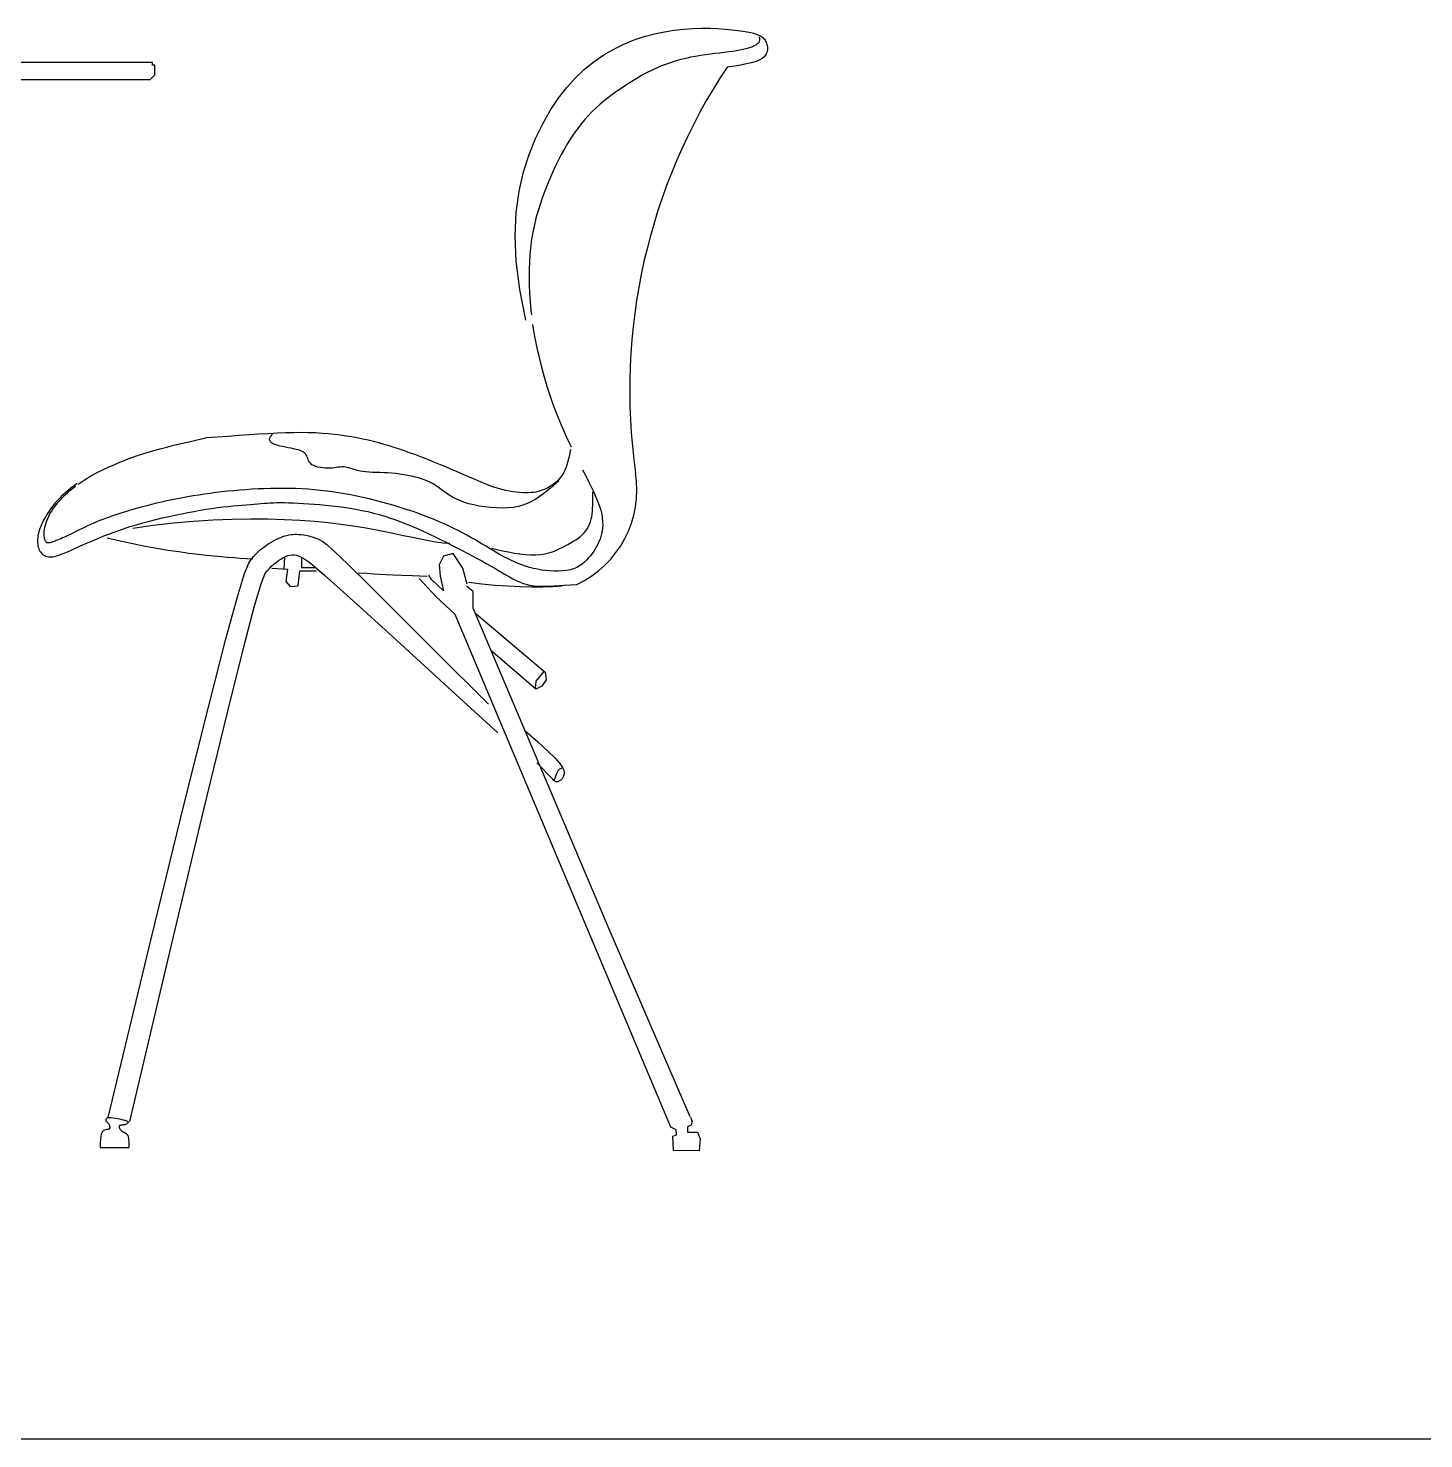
# Model space of a CAD drawing. Header units: millimetres. Extents: x 37301 to 64830, y 24173 to 38860.
# Drawn here: x 46293 to 47260, y 32431 to 33409 of the extents above; entities that cross this region are included whole.
import ezdxf

# ---------------------------------------------------------------- set-up
doc = ezdxf.new("R2010")
doc.units = ezdxf.units.MM
doc.layers.add('www.cad-blocks.net', color=7, linetype='Continuous')

# ---------------------------------------------------------------- blocks, each defined once
blk = doc.blocks.new('A$C24103333')
for p, q in [((1646.99, 772.63), (1654.01, 774.52)), ((1654.01, 774.52), (1660.95, 775.99)), ((1660.95, 775.99), (1667.75, 777.08)), ((1667.75, 777.08), (1674.37, 777.82)), ((1674.37, 777.82), (1680.76, 778.26)), ((1680.76, 778.26), (1686.87, 778.44)), ((1686.87, 778.44), (1692.67, 778.41)), ((1692.67, 778.41), (1698.1, 778.19)), ((1698.1, 778.19), (1703.13, 777.83)), ((1703.13, 777.83), (1707.71, 777.38)), ((1707.71, 777.38), (1711.79, 776.87)), ((1711.79, 776.87), (1715.35, 776.35)), ((1715.35, 776.35), (1718.34, 775.85)), ((1718.34, 775.85), (1720.82, 775.36)), ((1720.82, 775.36), (1722.85, 774.89)), ((1722.85, 774.89), (1724.5, 774.42)), ((1724.5, 774.42), (1725.82, 773.96)), ((1725.82, 773.96), (1726.88, 773.48)), ((1726.88, 773.48), (1727.75, 773)), ((1727.75, 773), (1728.48, 772.49)), ((1618.98, 760), (1625.87, 764)), ((1625.87, 764), (1632.87, 767.41)), ((1632.87, 767.41), (1639.92, 770.27)), ((1639.92, 770.27), (1646.99, 772.63)), ((1713.28, 763.18), (1710.93, 762.75)), ((1715.42, 763.64), (1713.28, 763.18)), ((1717.37, 764.11), (1715.42, 763.64)), ((1719.11, 764.6), (1717.37, 764.11)), ((1720.67, 765.11), (1719.11, 764.6)), ((1722.04, 765.64), (1720.67, 765.11)), ((1723.25, 766.18), (1722.04, 765.64)), ((1724.28, 766.73), (1723.25, 766.18)), ((1725.14, 767.32), (1724.28, 766.73)), ((1725.83, 767.95), (1725.14, 767.32)), ((1726.35, 768.64), (1725.83, 767.95)), ((1726.69, 769.42), (1726.35, 768.64)), ((1726.62, 772.4), (1726.83, 771.28)), ((1726.85, 770.29), (1726.69, 769.42)), ((1726.83, 771.28), (1726.85, 770.29)), ((1728.48, 772.49), (1729.14, 771.96)), ((1729.14, 771.96), (1729.73, 771.4)), ((1729.73, 771.4), (1730.26, 770.81)), ((1730.26, 770.81), (1730.72, 770.18)), ((1730.72, 770.18), (1731.14, 769.52)), ((1731.14, 769.52), (1731.49, 768.81)), ((1731.49, 768.81), (1731.8, 768.06)), ((1731.8, 768.06), (1732.07, 767.26)), ((1732.07, 767.26), (1732.28, 766.4)), ((1732.28, 766.4), (1732.44, 765.51)), ((1732.48, 763.6), (1732.32, 762.61)), ((1732.44, 765.51), (1732.51, 764.57)), ((1732.51, 764.57), (1732.48, 763.6)), ((1306.07, 754.59), (1049.5, 754.59)), ((1306.07, 754.59), (1304.4, 754.59)), ((1306.07, 752.91), (1306.07, 754.59)), ((1605.68, 750.08), (1612.24, 755.37)), ((1612.24, 755.37), (1618.98, 760)), ((1662.34, 753.59), (1658.96, 752.28)), ((1665.7, 754.76), (1662.34, 753.59)), ((1669.05, 755.8), (1665.7, 754.76)), ((1672.4, 756.73), (1669.05, 755.8)), ((1675.76, 757.54), (1672.4, 756.73)), ((1679.14, 758.26), (1675.76, 757.54)), ((1682.55, 758.9), (1679.14, 758.26)), ((1685.99, 759.46), (1682.55, 758.9)), ((1689.43, 759.96), (1685.99, 759.46)), ((1692.84, 760.41), (1689.43, 759.96)), ((1696.2, 760.82), (1692.84, 760.41)), ((1699.46, 761.2), (1696.2, 760.82)), ((1702.59, 761.58), (1699.46, 761.2)), ((1705.57, 761.95), (1702.59, 761.58)), ((1708.36, 762.34), (1705.57, 761.95)), ((1710.93, 762.75), (1708.36, 762.34)), ((1716.88, 753.44), (1711.32, 752.46)), ((1721.24, 754.43), (1716.88, 753.44)), ((1724.57, 755.43), (1721.24, 754.43)), ((1727.04, 756.45), (1724.57, 755.43)), ((1728.81, 757.48), (1727.04, 756.45)), ((1730.05, 758.51), (1728.81, 757.48)), ((1730.92, 759.54), (1730.05, 758.51)), ((1731.56, 760.57), (1730.92, 759.54)), ((1732.02, 761.6), (1731.56, 760.57)), ((1732.32, 762.61), (1732.02, 761.6)), ((1304.4, 742.84), (1306.07, 744.52)), ((1307.75, 752.91), (1306.07, 752.91)), ((1306.07, 744.52), (1307.75, 746.2)), ((1307.75, 751.23), (1307.75, 752.91)), ((1307.75, 749.55), (1307.75, 751.23)), ((1307.75, 747.87), (1307.75, 749.55)), ((1307.75, 746.2), (1307.75, 747.87)), ((1593.23, 737.32), (1599.34, 744.07)), ((1599.34, 744.07), (1605.68, 750.08)), ((1641.74, 743.58), (1638.32, 741.5)), ((1645.19, 745.57), (1641.74, 743.58)), ((1648.65, 747.45), (1645.19, 745.57)), ((1652.11, 749.21), (1648.65, 747.45)), ((1655.55, 750.83), (1652.11, 749.21)), ((1658.96, 752.28), (1655.55, 750.83)), ((1711.32, 752.46), (1704.4, 751.51)), ((1047.71, 742.84), (1304.4, 742.84)), ((1587.38, 729.79), (1593.23, 737.32)), ((1628.42, 734.94), (1625.29, 732.7)), ((1631.64, 737.17), (1628.42, 734.94)), ((1634.95, 739.36), (1631.64, 737.17)), ((1638.32, 741.5), (1634.95, 739.36)), ((1581.83, 721.43), (1587.38, 729.79)), ((1616.46, 725.71), (1613.68, 723.23)), ((1619.32, 728.1), (1616.46, 725.71)), ((1622.26, 730.43), (1619.32, 728.1)), ((1625.29, 732.7), (1622.26, 730.43)), ((1576.6, 712.2), (1581.83, 721.43)), ((1605.79, 715.09), (1603.29, 712.08)), ((1608.35, 717.94), (1605.79, 715.09)), ((1610.98, 720.65), (1608.35, 717.94)), ((1613.68, 723.23), (1610.98, 720.65)), ((1571.71, 702.08), (1576.6, 712.2)), ((1598.47, 705.6), (1596.14, 702.12)), ((1600.85, 708.92), (1598.47, 705.6)), ((1603.29, 712.08), (1600.85, 708.92)), ((1567.23, 690.99), (1571.71, 702.08)), ((1591.66, 694.73), (1589.5, 690.82)), ((1593.88, 698.5), (1591.66, 694.73)), ((1596.14, 702.12), (1593.88, 698.5)), ((1563.35, 678.83), (1567.23, 690.99)), ((1587.39, 686.77), (1585.34, 682.59)), ((1589.5, 690.82), (1587.39, 686.77)), ((1560.29, 665.46), (1563.35, 678.83)), ((1583.34, 678.3), (1581.42, 673.92)), ((1585.34, 682.59), (1583.34, 678.3)), ((1558.26, 650.76), (1560.29, 665.46)), ((1579.58, 669.5), (1577.85, 665.05)), ((1581.42, 673.92), (1579.58, 669.5)), ((1574.73, 656.19), (1573.36, 651.83)), ((1576.23, 660.6), (1574.73, 656.19)), ((1577.85, 665.05), (1576.23, 660.6)), ((1557.49, 634.59), (1558.26, 650.76)), ((1572.15, 647.55), (1571.08, 643.31)), ((1573.36, 651.83), (1572.15, 647.55)), ((1570.14, 639.08), (1569.34, 634.81)), ((1571.08, 643.31), (1570.14, 639.08)), ((1558.2, 616.83), (1557.49, 634.59)), ((1568.13, 625.98), (1567.71, 621.34)), ((1568.68, 630.45), (1568.13, 625.98)), ((1569.34, 634.81), (1568.68, 630.45)), ((1560.62, 597.34), (1558.2, 616.83)), ((1567.41, 616.49), (1567.22, 611.41)), ((1567.71, 621.34), (1567.41, 616.49)), ((1567.22, 611.41), (1567.15, 606.09)), ((1564.96, 575.99), (1560.62, 597.34)), ((1567.15, 606.09), (1567.22, 600.55)), ((1567.22, 600.55), (1567.44, 594.81)), ((1567.44, 594.81), (1567.82, 588.87)), ((1567.82, 588.87), (1568.38, 582.75)), ((1568.38, 582.75), (1568.74, 579.65)), ((1569.61, 573.09), (1570.06, 570.04)), ((1570.06, 570.04), (1571.2, 563.48)), ((1571.2, 563.48), (1572.54, 556.83)), ((1572.54, 556.83), (1574.05, 550.14)), ((1574.05, 550.14), (1575.73, 543.45)), ((1575.73, 543.45), (1577.55, 536.83)), ((1577.55, 536.83), (1579.49, 530.31)), ((1579.49, 530.31), (1581.54, 523.93)), ((1581.54, 523.93), (1583.69, 517.76)), ((1583.69, 517.76), (1585.91, 511.83)), ((1585.91, 511.83), (1588.18, 506.14)), ((1588.18, 506.14), (1590.5, 500.67)), ((1590.5, 500.67), (1592.84, 495.43)), ((1315.88, 488.05), (1320.72, 489.25)), ((1320.72, 489.25), (1325.84, 490.48)), ((1325.84, 490.48), (1331.24, 491.75)), ((1331.24, 491.75), (1336.94, 493.05)), ((1336.94, 493.05), (1342.94, 494.41)), ((1350.86, 494.91), (1342.94, 494.41)), ((1358.52, 495.43), (1350.86, 494.91)), ((1365.91, 495.94), (1358.52, 495.43)), ((1373.03, 496.44), (1365.91, 495.94)), ((1379.86, 496.9), (1373.03, 496.44)), ((1386.38, 497.3), (1379.86, 496.9)), ((1392.6, 497.62), (1386.38, 497.3)), ((1387.27, 493.31), (1387.4, 494.19)), ((1387.4, 492.48), (1387.27, 493.31)), ((1387.4, 494.19), (1387.8, 495.11)), ((1387.82, 491.7), (1387.4, 492.48)), ((1387.8, 495.11), (1388.45, 496.06)), ((1388.53, 490.99), (1387.82, 491.7)), ((1388.45, 496.06), (1389.34, 497.05)), ((1389.56, 490.34), (1388.53, 490.99)), ((1390.89, 489.75), (1389.56, 490.34)), ((1392.49, 489.23), (1390.89, 489.75)), ((1394.27, 488.76), (1392.49, 489.23)), ((1398.49, 497.86), (1392.6, 497.62)), ((1404.05, 497.99), (1398.49, 497.86)), ((1409.31, 498.02), (1404.05, 497.99)), ((1414.3, 497.95), (1409.31, 498.02)), ((1419.04, 497.79), (1414.3, 497.95)), ((1423.58, 497.53), (1419.04, 497.79)), ((1427.94, 497.19), (1423.58, 497.53)), ((1432.15, 496.76), (1427.94, 497.19)), ((1436.24, 496.26), (1432.15, 496.76)), ((1440.26, 495.69), (1436.24, 496.26)), ((1444.19, 495.05), (1440.26, 495.69)), ((1448.05, 494.34), (1444.19, 495.05)), ((1451.86, 493.56), (1448.05, 494.34)), ((1455.6, 492.73), (1451.86, 493.56)), ((1459.29, 491.83), (1455.6, 492.73)), ((1462.95, 490.88), (1459.29, 491.83)), ((1466.56, 489.87), (1462.95, 490.88)), ((1470.14, 488.81), (1466.56, 489.87)), ((1592.84, 495.43), (1595.18, 490.4)), ((1595.18, 490.4), (1596.25, 488.19)), ((1286.3, 478.71), (1289.25, 479.86)), ((1289.25, 479.86), (1292.38, 481.03)), ((1292.38, 481.03), (1295.7, 482.19)), ((1295.7, 482.19), (1299.23, 483.36)), ((1299.23, 483.36), (1303.01, 484.53)), ((1303.01, 484.53), (1307.03, 485.69)), ((1307.03, 485.69), (1311.32, 486.87)), ((1311.32, 486.87), (1315.88, 488.05)), ((1396.19, 488.33), (1394.27, 488.76)), ((1398.18, 487.93), (1396.19, 488.33)), ((1400.17, 487.55), (1398.18, 487.93)), ((1402.1, 487.19), (1400.17, 487.55)), ((1403.92, 486.82), (1402.1, 487.19)), ((1405.56, 486.45), (1403.92, 486.82)), ((1407.03, 486.06), (1405.56, 486.45)), ((1408.33, 485.64), (1407.03, 486.06)), ((1409.46, 485.18), (1408.33, 485.64)), ((1410.45, 484.67), (1409.46, 485.18)), ((1411.28, 484.1), (1410.45, 484.67)), ((1411.98, 483.46), (1411.28, 484.1)), ((1412.54, 482.73), (1411.98, 483.46)), ((1412.99, 481.93), (1412.54, 482.73)), ((1413.36, 481.05), (1412.99, 481.93)), ((1413.7, 480.13), (1413.36, 481.05)), ((1414.05, 479.2), (1413.7, 480.13)), ((1473.7, 487.7), (1470.14, 488.81)), ((1477.24, 486.54), (1473.7, 487.7)), ((1480.78, 485.34), (1477.24, 486.54)), ((1484.31, 484.08), (1480.78, 485.34)), ((1487.86, 482.79), (1484.31, 484.08)), ((1491.42, 481.44), (1487.86, 482.79)), ((1495, 480.06), (1491.42, 481.44)), ((1498.61, 478.64), (1495, 480.06)), ((1594.85, 481.47), (1593.82, 477.37)), ((1595.86, 486.45), (1594.85, 481.47)), ((1264.75, 468.71), (1266.86, 469.86)), ((1266.86, 469.86), (1269.03, 470.97)), ((1269.03, 470.97), (1271.24, 472.06)), ((1271.24, 472.06), (1273.52, 473.15)), ((1273.52, 473.15), (1275.88, 474.23)), ((1275.88, 474.23), (1278.32, 475.33)), ((1278.32, 475.33), (1280.86, 476.44)), ((1280.86, 476.44), (1283.51, 477.57)), ((1283.51, 477.57), (1286.3, 478.71)), ((1414.48, 478.28), (1414.05, 479.2)), ((1415.02, 477.38), (1414.48, 478.28)), ((1415.72, 476.55), (1415.02, 477.38)), ((1416.63, 475.8), (1415.72, 476.55)), ((1417.79, 475.15), (1416.63, 475.8)), ((1419.15, 474.61), (1417.79, 475.15)), ((1420.68, 474.17), (1419.15, 474.61)), ((1422.33, 473.83), (1420.68, 474.17)), ((1424.05, 473.59), (1422.33, 473.83)), ((1425.8, 473.44), (1424.05, 473.59)), ((1427.52, 473.37), (1425.8, 473.44)), ((1429.17, 473.4), (1427.52, 473.37)), ((1430.71, 473.5), (1429.17, 473.4)), ((1432.16, 473.66), (1430.71, 473.5)), ((1433.52, 473.85), (1432.16, 473.66)), ((1434.83, 474.03), (1433.52, 473.85)), ((1436.08, 474.19), (1434.83, 474.03)), ((1437.31, 474.29), (1436.08, 474.19)), ((1438.52, 474.3), (1437.31, 474.29)), ((1439.75, 474.2), (1438.52, 474.3)), ((1441, 473.97), (1439.75, 474.2)), ((1442.29, 473.62), (1441, 473.97)), ((1443.64, 473.2), (1442.29, 473.62)), ((1445.07, 472.73), (1443.64, 473.2)), ((1446.6, 472.25), (1445.07, 472.73)), ((1448.24, 471.77), (1446.6, 472.25)), ((1450.01, 471.35), (1448.24, 471.77)), ((1451.93, 471), (1450.01, 471.35)), ((1454.01, 470.75), (1451.93, 471)), ((1456.24, 470.58), (1454.01, 470.75)), ((1458.61, 470.47), (1456.24, 470.58)), ((1461.09, 470.4), (1458.61, 470.47)), ((1463.67, 470.33), (1461.09, 470.4)), ((1466.33, 470.25), (1463.67, 470.33)), ((1469.06, 470.12), (1466.33, 470.25)), ((1471.84, 469.93), (1469.06, 470.12)), ((1474.66, 469.65), (1471.84, 469.93)), ((1477.47, 469.3), (1474.66, 469.65)), ((1502.23, 477.18), (1498.61, 478.64)), ((1505.84, 475.7), (1502.23, 477.18)), ((1509.42, 474.22), (1505.84, 475.7)), ((1512.96, 472.73), (1509.42, 474.22)), ((1516.44, 471.26), (1512.96, 472.73)), ((1519.82, 469.8), (1516.44, 471.26)), ((1523.11, 468.38), (1519.82, 469.8)), ((1591.68, 471.37), (1590.58, 469.23)), ((1592.76, 474.04), (1591.68, 471.37)), ((1593.82, 477.37), (1592.76, 474.04)), ((1604.28, 472.19), (1606.4, 468.08)), ((1253.85, 462.85), (1249.53, 459.53)), ((1250.69, 459.38), (1252.6, 460.86)), ((1254.55, 462.29), (1256.54, 463.68)), ((1256.54, 463.68), (1258.56, 465.02)), ((1258.56, 465.02), (1260.61, 466.3)), ((1260.61, 466.3), (1262.67, 467.53)), ((1262.67, 467.53), (1264.75, 468.71)), ((1480.25, 468.87), (1477.47, 469.3)), ((1482.97, 468.38), (1480.25, 468.87)), ((1485.59, 467.84), (1482.97, 468.38)), ((1488.08, 467.26), (1485.59, 467.84)), ((1490.42, 466.65), (1488.08, 467.26)), ((1492.56, 466.02), (1490.42, 466.65)), ((1494.49, 465.38), (1492.56, 466.02)), ((1496.23, 464.72), (1494.49, 465.38)), ((1497.82, 464.03), (1496.23, 464.72)), ((1499.31, 463.29), (1497.82, 464.03)), ((1500.72, 462.49), (1499.31, 463.29)), ((1502.1, 461.62), (1500.72, 462.49)), ((1503.49, 460.67), (1502.1, 461.62)), ((1504.92, 459.62), (1503.49, 460.67)), ((1526.27, 466.99), (1523.11, 468.38)), ((1529.32, 465.66), (1526.27, 466.99)), ((1532.27, 464.39), (1529.32, 465.66)), ((1535.13, 463.18), (1532.27, 464.39)), ((1537.92, 462.05), (1535.13, 463.18)), ((1540.64, 461.01), (1537.92, 462.05)), ((1543.3, 460.07), (1540.64, 461.01)), ((1545.92, 459.23), (1543.3, 460.07)), ((1580.13, 459.75), (1578.86, 459.13)), ((1581.36, 460.43), (1580.13, 459.75)), ((1582.57, 461.18), (1581.36, 460.43)), ((1587.78, 464.51), (1581.77, 459.29)), ((1583.75, 462.01), (1582.57, 461.18)), ((1584.91, 462.91), (1583.75, 462.01)), ((1586.06, 463.89), (1584.91, 462.91)), ((1587.2, 464.96), (1586.06, 463.89)), ((1588.34, 466.14), (1587.2, 464.96)), ((1589.46, 467.53), (1588.34, 466.14)), ((1590.58, 469.23), (1589.46, 467.53)), ((1606.4, 468.08), (1608.4, 464.15)), ((1608.4, 464.15), (1610.27, 460.39)), ((1610.27, 460.39), (1611.99, 456.81)), ((1240.53, 451.48), (1238.54, 449.3)), ((1242.96, 453.89), (1240.53, 451.48)), ((1240.74, 449.88), (1242.19, 451.52)), ((1242.19, 451.52), (1243.73, 453.14)), ((1245.93, 456.56), (1242.96, 453.89)), ((1243.73, 453.14), (1245.36, 454.75)), ((1245.36, 454.75), (1247.06, 456.32)), ((1249.53, 459.53), (1245.93, 456.56)), ((1247.06, 456.32), (1248.84, 457.87)), ((1248.84, 457.87), (1250.69, 459.38)), ((1315.93, 450.64), (1312.39, 449.86)), ((1319.52, 451.4), (1315.93, 450.64)), ((1323.15, 452.13), (1319.52, 451.4)), ((1326.83, 452.83), (1323.15, 452.13)), ((1330.56, 453.51), (1326.83, 452.83)), ((1334.34, 454.15), (1330.56, 453.51)), ((1338.17, 454.77), (1334.34, 454.15)), ((1342.05, 455.35), (1338.17, 454.77)), ((1345.98, 455.91), (1342.05, 455.35)), ((1349.97, 456.43), (1345.98, 455.91)), ((1354.01, 456.92), (1349.97, 456.43)), ((1358.1, 457.37), (1354.01, 456.92)), ((1362.23, 457.78), (1358.1, 457.37)), ((1366.41, 458.15), (1362.23, 457.78)), ((1370.64, 458.47), (1366.41, 458.15)), ((1374.9, 458.75), (1370.64, 458.47)), ((1379.2, 458.98), (1374.9, 458.75)), ((1383.54, 459.16), (1379.2, 458.98)), ((1387.9, 459.29), (1383.54, 459.16)), ((1392.28, 459.36), (1387.9, 459.29)), ((1396.66, 459.36), (1392.28, 459.36)), ((1401.04, 459.31), (1396.66, 459.36)), ((1405.4, 459.19), (1401.04, 459.31)), ((1409.73, 459), (1405.4, 459.19)), ((1414.02, 458.74), (1409.73, 459)), ((1418.27, 458.4), (1414.02, 458.74)), ((1422.47, 457.99), (1418.27, 458.4)), ((1426.66, 457.51), (1422.47, 457.99)), ((1430.83, 456.95), (1426.66, 457.51)), ((1435, 456.32), (1430.83, 456.95)), ((1439.18, 455.61), (1435, 456.32)), ((1443.39, 454.83), (1439.18, 455.61)), ((1447.64, 453.97), (1443.39, 454.83)), ((1451.93, 453.04), (1447.64, 453.97)), ((1456.25, 452.04), (1451.93, 453.04)), ((1460.59, 450.98), (1456.25, 452.04)), ((1464.92, 449.85), (1460.59, 450.98)), ((1506.43, 458.47), (1504.92, 459.62)), ((1508.06, 457.24), (1506.43, 458.47)), ((1509.83, 455.96), (1508.06, 457.24)), ((1511.79, 454.65), (1509.83, 455.96)), ((1513.95, 453.35), (1511.79, 454.65)), ((1516.34, 452.08), (1513.95, 453.35)), ((1519.02, 450.87), (1516.34, 452.08)), ((1521.99, 449.75), (1519.02, 450.87)), ((1548.51, 458.5), (1545.92, 459.23)), ((1551.05, 457.88), (1548.51, 458.5)), ((1553.54, 457.36), (1551.05, 457.88)), ((1555.97, 456.95), (1553.54, 457.36)), ((1558.31, 456.64), (1555.97, 456.95)), ((1560.57, 456.42), (1558.31, 456.64)), ((1562.73, 456.29), (1560.57, 456.42)), ((1564.77, 456.25), (1562.73, 456.29)), ((1566.7, 456.29), (1564.77, 456.25)), ((1568.51, 456.41), (1566.7, 456.29)), ((1571.73, 451.94), (1567.45, 449.57)), ((1570.21, 456.6), (1568.51, 456.41)), ((1571.83, 456.87), (1570.21, 456.6)), ((1576.46, 455.14), (1571.73, 451.94)), ((1573.36, 457.2), (1571.83, 456.87)), ((1574.82, 457.6), (1573.36, 457.2)), ((1576.21, 458.05), (1574.82, 457.6)), ((1577.56, 458.56), (1576.21, 458.05)), ((1581.77, 459.29), (1576.46, 455.14)), ((1578.86, 459.13), (1577.56, 458.56)), ((1611.26, 455.21), (1611.25, 457.04)), ((1611.28, 453.31), (1611.26, 455.21)), ((1611.3, 451.37), (1611.28, 453.31)), ((1611.3, 449.41), (1611.3, 451.37)), ((1611.99, 456.81), (1613.53, 453.39)), ((1613.53, 453.39), (1614.87, 450.15)), ((1614.87, 450.15), (1615.98, 447.09)), ((1232.3, 440.38), (1231.39, 438.81)), ((1233.29, 442), (1232.3, 440.38)), ((1234.37, 443.69), (1233.29, 442)), ((1234.12, 440.08), (1234.96, 441.68)), ((1235.55, 445.44), (1234.37, 443.69)), ((1234.96, 441.68), (1235.91, 443.31)), ((1236.91, 447.3), (1235.55, 445.44)), ((1235.91, 443.31), (1236.97, 444.95)), ((1238.54, 449.3), (1236.91, 447.3)), ((1236.97, 444.95), (1238.13, 446.59)), ((1238.13, 446.59), (1239.39, 448.24)), ((1239.39, 448.24), (1240.74, 449.88)), ((1277.92, 440.21), (1275.27, 439.27)), ((1280.64, 441.14), (1277.92, 440.21)), ((1283.45, 442.06), (1280.64, 441.14)), ((1286.35, 442.97), (1283.45, 442.06)), ((1289.33, 443.87), (1286.35, 442.97)), ((1292.4, 444.77), (1289.33, 443.87)), ((1295.55, 445.65), (1292.4, 444.77)), ((1298.79, 446.52), (1295.55, 445.65)), ((1302.09, 447.38), (1298.79, 446.52)), ((1305.46, 448.23), (1302.09, 447.38)), ((1308.9, 449.06), (1305.46, 448.23)), ((1312.39, 449.86), (1308.9, 449.06)), ((1317.28, 439.89), (1321.72, 440.85)), ((1321.72, 440.85), (1326.13, 441.77)), ((1326.13, 441.77), (1330.49, 442.63)), ((1330.49, 442.63), (1334.78, 443.43)), ((1334.78, 443.43), (1339, 444.18)), ((1339, 444.18), (1343.13, 444.86)), ((1343.13, 444.86), (1347.15, 445.47)), ((1347.15, 445.47), (1351.04, 446.02)), ((1351.04, 446.02), (1354.8, 446.5)), ((1354.8, 446.5), (1358.42, 446.91)), ((1358.42, 446.91), (1361.88, 447.26)), ((1361.88, 447.26), (1365.19, 447.57)), ((1365.19, 447.57), (1368.32, 447.84)), ((1368.32, 447.84), (1371.28, 448.08)), ((1371.28, 448.08), (1374.05, 448.3)), ((1374.05, 448.3), (1376.63, 448.5)), ((1376.63, 448.5), (1379.01, 448.7)), ((1379.01, 448.7), (1381.26, 448.89)), ((1381.26, 448.89), (1383.41, 449.06)), ((1383.41, 449.06), (1385.53, 449.22)), ((1385.53, 449.22), (1387.66, 449.35)), ((1387.66, 449.35), (1389.88, 449.44)), ((1389.88, 449.44), (1392.22, 449.51)), ((1392.22, 449.51), (1394.76, 449.53)), ((1394.76, 449.53), (1397.52, 449.51)), ((1397.52, 449.51), (1400.51, 449.45)), ((1400.51, 449.45), (1403.71, 449.33)), ((1403.71, 449.33), (1407.09, 449.18)), ((1407.09, 449.18), (1410.64, 448.98)), ((1410.64, 448.98), (1414.35, 448.73)), ((1414.35, 448.73), (1418.18, 448.44)), ((1418.18, 448.44), (1422.13, 448.11)), ((1422.13, 448.11), (1426.18, 447.73)), ((1426.18, 447.73), (1430.3, 447.3)), ((1430.3, 447.3), (1434.47, 446.81)), ((1434.47, 446.81), (1438.67, 446.26)), ((1438.67, 446.26), (1442.87, 445.63)), ((1442.87, 445.63), (1447.06, 444.93)), ((1447.06, 444.93), (1451.21, 444.15)), ((1451.21, 444.15), (1455.3, 443.27)), ((1455.3, 443.27), (1459.32, 442.29)), ((1459.32, 442.29), (1463.26, 441.22)), ((1463.26, 441.22), (1467.15, 440.06)), ((1469.24, 448.67), (1464.92, 449.85)), ((1473.52, 447.44), (1469.24, 448.67)), ((1477.75, 446.16), (1473.52, 447.44)), ((1481.91, 444.84), (1477.75, 446.16)), ((1485.99, 443.48), (1481.91, 444.84)), ((1489.97, 442.09), (1485.99, 443.48)), ((1493.86, 440.67), (1489.97, 442.09)), ((1497.65, 439.22), (1493.86, 440.67)), ((1525.28, 448.74), (1521.99, 449.75)), ((1528.84, 447.86), (1525.28, 448.74)), ((1532.61, 447.12), (1528.84, 447.86)), ((1536.52, 446.53), (1532.61, 447.12)), ((1540.51, 446.09), (1536.52, 446.53)), ((1544.52, 445.82), (1540.51, 446.09)), ((1548.49, 445.74), (1544.52, 445.82)), ((1552.35, 445.84), (1548.49, 445.74)), ((1556.07, 446.16), (1552.35, 445.84)), ((1559.74, 446.8), (1556.07, 446.16)), ((1563.49, 447.9), (1559.74, 446.8)), ((1567.45, 449.57), (1563.49, 447.9)), ((1610.56, 439.76), (1610.85, 441.61)), ((1610.85, 441.61), (1611.06, 443.52)), ((1611.06, 443.52), (1611.19, 445.47)), ((1611.19, 445.47), (1611.27, 447.44)), ((1611.27, 447.44), (1611.3, 449.41)), ((1615.98, 447.09), (1616.85, 444.2)), ((1616.85, 444.2), (1617.49, 441.47)), ((1617.49, 441.47), (1617.92, 438.89)), ((1228.02, 431.62), (1227.56, 430.29)), ((1228.55, 432.99), (1228.02, 431.62)), ((1229.15, 434.38), (1228.55, 432.99)), ((1229.82, 435.82), (1229.15, 434.38)), ((1230.57, 437.29), (1229.82, 435.82)), ((1231.39, 438.81), (1230.57, 437.29)), ((1230.99, 429.92), (1231.16, 431.21)), ((1231.16, 431.21), (1231.42, 432.57)), ((1231.42, 432.57), (1231.77, 433.98)), ((1231.77, 433.98), (1232.21, 435.44)), ((1232.21, 435.44), (1232.74, 436.95)), ((1232.74, 436.95), (1233.38, 438.5)), ((1233.38, 438.5), (1234.12, 440.08)), ((1254.83, 430.35), (1252.96, 429.43)), ((1256.79, 431.31), (1254.83, 430.35)), ((1258.84, 432.3), (1256.79, 431.31)), ((1260.96, 433.31), (1258.84, 432.3)), ((1263.16, 434.32), (1260.96, 433.31)), ((1265.44, 435.34), (1263.16, 434.32)), ((1267.79, 436.35), (1265.44, 435.34)), ((1270.21, 437.34), (1267.79, 436.35)), ((1272.7, 438.31), (1270.21, 437.34)), ((1275.27, 439.27), (1272.7, 438.31)), ((1281.34, 429.82), (1285.84, 431.39)), ((1285.84, 431.39), (1290.35, 432.85)), ((1290.35, 432.85), (1294.86, 434.22)), ((1292.42, 431.86), (1306.56, 433.9)), ((1294.86, 434.22), (1299.36, 435.5)), ((1299.36, 435.5), (1303.86, 436.69)), ((1303.86, 436.69), (1308.35, 437.82)), ((1306.56, 433.9), (1320.61, 435.51)), ((1308.35, 437.82), (1312.82, 438.88)), ((1312.82, 438.88), (1317.28, 439.89)), ((1320.61, 435.51), (1334.47, 436.72)), ((1334.47, 436.72), (1348.04, 437.56)), ((1348.04, 437.56), (1361.24, 438.07)), ((1361.24, 438.07), (1373.97, 438.26)), ((1373.97, 438.26), (1386.13, 438.17)), ((1386.13, 438.17), (1397.63, 437.84)), ((1397.63, 437.84), (1408.4, 437.29)), ((1408.4, 437.29), (1418.47, 436.54)), ((1418.47, 436.54), (1427.89, 435.63)), ((1427.89, 435.63), (1436.72, 434.57)), ((1436.72, 434.57), (1445, 433.41)), ((1445, 433.41), (1452.8, 432.15)), ((1452.8, 432.15), (1460.17, 430.83)), ((1460.17, 430.83), (1467.16, 429.47)), ((1467.15, 440.06), (1471, 438.8)), ((1471, 438.8), (1474.83, 437.46)), ((1474.83, 437.46), (1478.65, 436.02)), ((1478.65, 436.02), (1482.48, 434.5)), ((1482.48, 434.5), (1486.33, 432.9)), ((1486.33, 432.9), (1490.21, 431.22)), ((1490.21, 431.22), (1494.11, 429.47)), ((1501.33, 437.74), (1497.65, 439.22)), ((1504.9, 436.24), (1501.33, 437.74)), ((1508.35, 434.73), (1504.9, 436.24)), ((1511.69, 433.19), (1508.35, 434.73)), ((1514.91, 431.65), (1511.69, 433.19)), ((1518.01, 430.1), (1514.91, 431.65)), ((1606.51, 429.96), (1607.49, 431.42)), ((1607.49, 431.42), (1608.34, 432.95)), ((1608.34, 432.95), (1609.07, 434.55)), ((1609.07, 434.55), (1609.67, 436.22)), ((1609.67, 436.22), (1610.17, 437.96)), ((1610.17, 437.96), (1610.56, 439.76)), ((1618.08, 431.96), (1617.82, 429.88)), ((1617.92, 438.89), (1618.15, 436.45)), ((1618.2, 434.15), (1618.08, 431.96)), ((1618.15, 436.45), (1618.2, 434.15)), ((1226.32, 424.04), (1226.28, 422.88)), ((1226.28, 422.88), (1226.32, 421.75)), ((1226.43, 425.23), (1226.32, 424.04)), ((1226.32, 421.75), (1226.43, 420.65)), ((1226.6, 426.45), (1226.43, 425.23)), ((1226.43, 420.65), (1226.61, 419.59)), ((1226.85, 427.7), (1226.6, 426.45)), ((1227.17, 428.98), (1226.85, 427.7)), ((1227.56, 430.29), (1227.17, 428.98)), ((1230.89, 427.56), (1230.91, 428.7)), ((1230.95, 426.5), (1230.89, 427.56)), ((1230.91, 428.7), (1230.99, 429.92)), ((1231.06, 425.53), (1230.95, 426.5)), ((1231.23, 424.65), (1231.06, 425.53)), ((1231.44, 423.88), (1231.23, 424.65)), ((1231.68, 423.22), (1231.44, 423.88)), ((1231.95, 422.67), (1231.68, 423.22)), ((1232.24, 422.24), (1231.95, 422.67)), ((1232.56, 421.92), (1232.24, 422.24)), ((1232.89, 421.7), (1232.56, 421.92)), ((1233.24, 421.57), (1232.89, 421.7)), ((1233.62, 421.51), (1233.24, 421.57)), ((1234.02, 421.51), (1233.62, 421.51)), ((1234.44, 421.56), (1234.02, 421.51)), ((1234.89, 421.65), (1234.44, 421.56)), ((1235.37, 421.76), (1234.89, 421.65)), ((1235.88, 421.91), (1235.37, 421.76)), ((1236.44, 422.08), (1235.88, 421.91)), ((1237.05, 422.3), (1236.44, 422.08)), ((1237.72, 422.55), (1237.05, 422.3)), ((1238.47, 422.84), (1237.72, 422.55)), ((1239.3, 423.18), (1238.47, 422.84)), ((1240.23, 423.56), (1239.3, 423.18)), ((1241.25, 424), (1240.23, 423.56)), ((1242.38, 424.48), (1241.25, 424)), ((1243.6, 425.03), (1242.38, 424.48)), ((1244.93, 425.62), (1243.6, 425.03)), ((1246.35, 426.27), (1244.93, 425.62)), ((1247.86, 426.97), (1246.35, 426.27)), ((1249.47, 427.74), (1247.86, 426.97)), ((1251.17, 428.55), (1249.47, 427.74)), ((1252.96, 429.43), (1251.17, 428.55)), ((1256.19, 419.47), (1259.91, 421.11)), ((1259.91, 421.11), (1263.88, 422.84)), ((1263.88, 422.84), (1268.06, 424.62)), ((1268.06, 424.62), (1272.4, 426.4)), ((1272.4, 426.4), (1276.84, 428.15)), ((1274.65, 425.1), (1283.63, 422.96)), ((1276.84, 428.15), (1281.34, 429.82)), ((1283.63, 422.96), (1292.41, 421.06)), ((1292.41, 421.06), (1300.94, 419.38)), ((1385.29, 420.16), (1386.7, 421.07)), ((1386.7, 421.07), (1388.11, 421.93)), ((1388.11, 421.93), (1389.52, 422.74)), ((1389.52, 422.74), (1390.92, 423.5)), ((1390.92, 423.5), (1392.32, 424.2)), ((1392.32, 424.2), (1393.71, 424.85)), ((1393.71, 424.85), (1395.1, 425.43)), ((1395.1, 425.43), (1396.47, 425.95)), ((1396.47, 425.95), (1397.82, 426.4)), ((1397.82, 426.4), (1399.17, 426.77)), ((1399.17, 426.77), (1400.51, 427.07)), ((1400.51, 427.07), (1401.86, 427.3)), ((1401.86, 427.3), (1403.23, 427.45)), ((1403.23, 427.45), (1404.63, 427.53)), ((1404.63, 427.53), (1406.06, 427.54)), ((1406.06, 427.54), (1407.55, 427.48)), ((1407.55, 427.48), (1409.1, 427.34)), ((1409.1, 427.34), (1410.72, 427.12)), ((1410.72, 427.12), (1412.4, 426.84)), ((1412.4, 426.84), (1414.1, 426.48)), ((1414.1, 426.48), (1415.83, 426.04)), ((1415.83, 426.04), (1417.55, 425.54)), ((1417.55, 425.54), (1419.25, 424.96)), ((1419.25, 424.96), (1420.9, 424.3)), ((1420.9, 424.3), (1422.49, 423.58)), ((1422.49, 423.58), (1424.22, 422.57)), ((1424.22, 422.57), (1427.11, 420.26)), ((1467.16, 429.47), (1473.82, 428.1)), ((1473.82, 428.1), (1480.17, 426.76)), ((1480.17, 426.76), (1486.21, 425.48)), ((1486.21, 425.48), (1491.95, 424.29)), ((1491.95, 424.29), (1497.41, 423.25)), ((1494.11, 429.47), (1498.02, 427.66)), ((1497.41, 423.25), (1502.59, 422.37)), ((1498.02, 427.66), (1501.92, 425.81)), ((1501.92, 425.81), (1505.8, 423.92)), ((1502.59, 422.37), (1507.5, 421.71)), ((1505.8, 423.92), (1509.63, 422.02)), ((1507.5, 421.71), (1512.16, 421.29)), ((1509.63, 422.02), (1513.42, 420.12)), ((1521, 428.54), (1518.01, 430.1)), ((1523.9, 426.97), (1521, 428.54)), ((1526.71, 425.41), (1523.9, 426.97)), ((1529.45, 423.85), (1526.71, 425.41)), ((1532.11, 422.3), (1529.45, 423.85)), ((1534.72, 420.75), (1532.11, 422.3)), ((1537.28, 419.22), (1534.72, 420.75)), ((1592.05, 419.52), (1594.02, 420.58)), ((1594.02, 420.58), (1595.93, 421.64)), ((1595.93, 421.64), (1597.77, 422.7)), ((1597.77, 422.7), (1599.52, 423.79)), ((1599.52, 423.79), (1601.16, 424.91)), ((1601.16, 424.91), (1602.7, 426.07)), ((1602.7, 426.07), (1604.11, 427.3)), ((1604.11, 427.3), (1605.38, 428.59)), ((1605.38, 428.59), (1606.51, 429.96)), ((1614.82, 420.74), (1613.94, 419.08)), ((1615.62, 422.44), (1614.82, 420.74)), ((1616.33, 424.19), (1615.62, 422.44)), ((1616.93, 426.01), (1616.33, 424.19)), ((1617.44, 427.9), (1616.93, 426.01)), ((1617.82, 429.88), (1617.44, 427.9)), ((1226.61, 419.59), (1226.86, 418.58)), ((1226.86, 418.58), (1227.18, 417.62)), ((1227.18, 417.62), (1227.57, 416.71)), ((1227.57, 416.71), (1228.03, 415.87)), ((1228.03, 415.87), (1228.55, 415.1)), ((1228.55, 415.1), (1229.14, 414.4)), ((1229.14, 414.4), (1229.79, 413.79)), ((1229.79, 413.79), (1230.5, 413.25)), ((1230.5, 413.25), (1231.28, 412.81)), ((1231.28, 412.81), (1232.11, 412.45)), ((1232.11, 412.45), (1232.99, 412.18)), ((1232.99, 412.18), (1233.93, 412)), ((1233.93, 412), (1234.92, 411.91)), ((1234.92, 411.91), (1235.95, 411.92)), ((1235.95, 411.92), (1237.04, 412.03)), ((1237.04, 412.03), (1238.22, 412.24)), ((1238.22, 412.24), (1239.53, 412.58)), ((1239.53, 412.58), (1241.03, 413.05)), ((1241.03, 413.05), (1242.75, 413.68)), ((1242.75, 413.68), (1244.74, 414.47)), ((1244.74, 414.47), (1247.05, 415.43)), ((1247.05, 415.43), (1249.72, 416.59)), ((1249.72, 416.59), (1252.77, 417.95)), ((1252.77, 417.95), (1256.19, 419.47)), ((1300.94, 419.38), (1309.14, 417.9)), ((1309.14, 417.9), (1316.98, 416.62)), ((1316.98, 416.62), (1324.38, 415.52)), ((1324.38, 415.52), (1331.28, 414.57)), ((1331.28, 414.57), (1337.64, 413.77)), ((1337.64, 413.77), (1343.41, 413.09)), ((1343.41, 413.09), (1348.68, 412.53)), ((1348.68, 412.53), (1353.55, 412.06)), ((1353.55, 412.06), (1358.13, 411.67)), ((1358.13, 411.67), (1362.51, 411.35)), ((1362.51, 411.35), (1366.81, 411.07)), ((1366.81, 411.07), (1371.12, 410.83)), ((1371.12, 410.83), (1375.56, 410.6)), ((1374.72, 410.5), (1376.36, 412.41)), ((1376.36, 412.41), (1377.95, 414.1)), ((1377.95, 414.1), (1379.48, 415.6)), ((1379.48, 415.6), (1380.98, 416.93)), ((1380.98, 416.93), (1382.44, 418.12)), ((1382.44, 418.12), (1383.87, 419.19)), ((1383.87, 419.19), (1385.29, 420.16)), ((1395.14, 410.4), (1396.74, 411.35)), ((1396.74, 411.35), (1398.29, 412.14)), ((1397.4, 403.63), (1397.91, 411.8)), ((1398.29, 412.14), (1399.8, 412.76)), ((1399.8, 412.76), (1401.28, 413.17)), ((1401.28, 413.17), (1402.78, 413.37)), ((1402.78, 413.37), (1404.33, 413.32)), ((1404.33, 413.32), (1405.96, 413.01)), ((1405.96, 413.01), (1407.72, 412.41)), ((1407.72, 412.41), (1409.64, 411.5)), ((1409.64, 411.5), (1411.77, 410.26)), ((1427.11, 420.26), (1432.42, 415.4)), ((1432.42, 415.4), (1441.4, 406.76)), ((1507.89, 412.41), (1504.87, 406.37)), ((1514.53, 414.22), (1507.89, 412.41)), ((1513.42, 420.12), (1517.14, 418.22)), ((1521.18, 403.95), (1514.53, 414.22)), ((1517.14, 418.22), (1520.77, 416.34)), ((1520.77, 416.34), (1524.31, 414.48)), ((1524.31, 414.48), (1527.76, 412.65)), ((1527.76, 412.65), (1531.1, 410.86)), ((1531.1, 410.86), (1534.34, 409.09)), ((1539.79, 417.71), (1537.28, 419.22)), ((1542.28, 416.23), (1539.79, 417.71)), ((1541.04, 417.83), (1544.85, 416.94)), ((1544.74, 414.78), (1542.28, 416.23)), ((1547.2, 413.38), (1544.74, 414.78)), ((1544.85, 416.94), (1548.8, 416.07)), ((1549.65, 412.02), (1547.2, 413.38)), ((1548.8, 416.07), (1552.82, 415.27)), ((1552.1, 410.73), (1549.65, 412.02)), ((1552.82, 415.27), (1556.85, 414.57)), ((1556.85, 414.57), (1560.83, 413.99)), ((1560.83, 413.99), (1564.71, 413.58)), ((1564.71, 413.58), (1568.42, 413.35)), ((1568.42, 413.35), (1571.91, 413.34)), ((1571.91, 413.34), (1575.12, 413.58)), ((1575.12, 413.58), (1578.08, 414.04)), ((1578.08, 414.04), (1580.8, 414.68)), ((1580.8, 414.68), (1583.33, 415.48)), ((1583.33, 415.48), (1585.69, 416.4)), ((1585.69, 416.4), (1587.91, 417.4)), ((1587.91, 417.4), (1590.02, 418.45)), ((1590.02, 418.45), (1592.05, 419.52)), ((1608.38, 411.13), (1607.02, 409.62)), ((1609.64, 412.68), (1608.38, 411.13)), ((1610.82, 414.27), (1609.64, 412.68)), ((1611.93, 415.86), (1610.82, 414.27)), ((1612.97, 417.46), (1611.93, 415.86)), ((1613.94, 419.08), (1612.97, 417.46)), ((1369.93, 400.28), (1372.85, 407.64)), ((1372.85, 407.64), (1374.72, 410.5)), ((1383.9, 399.95), (1385.53, 402.28)), ((1385.53, 402.28), (1387.06, 403.84)), ((1387.06, 403.84), (1388.64, 405.34)), ((1388.64, 405.34), (1390.25, 406.76)), ((1388.85, 403.95), (1399.73, 403.35)), ((1390.25, 406.76), (1391.88, 408.09)), ((1391.88, 408.09), (1393.52, 409.31)), ((1393.52, 409.31), (1395.14, 410.4)), ((1399.73, 403.35), (1398.52, 394.89)), ((1406.98, 391.86), (1408.19, 402.14)), ((1408.19, 402.14), (1419.67, 402.14)), ((1409.32, 410.65), (1409.32, 404.43)), ((1409.32, 404.43), (1419.39, 404.56)), ((1411.77, 410.26), (1414.33, 408.49)), ((1414.33, 408.49), (1418.39, 405.21)), ((1418.39, 405.21), (1425.23, 399.29)), ((1441.4, 406.76), (1455.29, 393.11)), ((1504.87, 406.37), (1505.47, 398.51)), ((1524.2, 393.07), (1521.18, 403.95)), ((1534.34, 409.09), (1537.45, 407.36)), ((1537.45, 407.36), (1540.44, 405.67)), ((1540.44, 405.67), (1543.3, 404.02)), ((1543.3, 404.02), (1546.02, 402.42)), ((1546.02, 402.42), (1548.62, 400.88)), ((1554.57, 409.5), (1552.1, 410.73)), ((1557.07, 408.35), (1554.57, 409.5)), ((1559.59, 407.28), (1557.07, 408.35)), ((1562.16, 406.29), (1559.59, 407.28)), ((1564.76, 405.38), (1562.16, 406.29)), ((1567.42, 404.58), (1564.76, 405.38)), ((1570.13, 403.86), (1567.42, 404.58)), ((1572.9, 403.26), (1570.13, 403.86)), ((1575.75, 402.75), (1572.9, 403.26)), ((1578.66, 402.37), (1575.75, 402.75)), ((1581.6, 402.1), (1578.66, 402.37)), ((1584.55, 401.97), (1581.6, 402.1)), ((1587.46, 401.98), (1584.55, 401.97)), ((1590.29, 402.14), (1587.46, 401.98)), ((1593.02, 402.48), (1590.29, 402.14)), ((1595.59, 402.98), (1593.02, 402.48)), ((1597.98, 403.68), (1595.59, 402.98)), ((1600.16, 404.57), (1597.98, 403.68)), ((1602.13, 405.63), (1600.16, 404.57)), ((1603.92, 406.84), (1602.13, 405.63)), ((1605.54, 408.18), (1603.92, 406.84)), ((1607.02, 409.62), (1605.54, 408.18)), ((1364.97, 384.17), (1369.93, 400.28)), ((1376.83, 377.93), (1381.33, 393.27)), ((1381.33, 393.27), (1383.9, 399.95)), ((1398.52, 394.89), (1401.54, 391.26)), ((1401.54, 391.26), (1406.98, 391.86)), ((1425.23, 399.29), (1436.12, 389.59)), ((1448.67, 400.93), (1454.51, 400.53)), ((1454.51, 400.53), (1459.27, 400.21)), ((1455.29, 393.11), (1475.35, 373.2)), ((1459.27, 400.21), (1463.51, 399.95)), ((1463.51, 399.95), (1467.78, 399.72)), ((1467.78, 399.72), (1472.65, 399.49)), ((1472.65, 399.49), (1478.67, 399.23)), ((1478.67, 399.23), (1486.4, 398.91)), ((1486.4, 398.91), (1496.41, 398.51)), ((1502.46, 384.37), (1490.88, 396.84)), ((1499.43, 396.09), (1497.62, 399.12)), ((1507.89, 388.24), (1499.43, 396.09)), ((1505.47, 398.51), (1507.89, 388.24)), ((1528.29, 387.93), (1523.83, 391.49)), ((1525.41, 394.28), (1534.48, 393.24)), ((1534.48, 393.24), (1543.5, 392.37)), ((1543.5, 392.37), (1552.35, 391.71)), ((1548.62, 400.88), (1551.12, 399.42)), ((1551.12, 399.42), (1553.53, 398.03)), ((1552.35, 391.71), (1560.91, 391.26)), ((1553.53, 398.03), (1555.88, 396.75)), ((1555.88, 396.75), (1558.17, 395.58)), ((1558.17, 395.58), (1560.42, 394.54)), ((1560.42, 394.54), (1562.66, 393.63)), ((1560.91, 391.26), (1569.08, 391.04)), ((1562.66, 393.63), (1564.94, 392.88)), ((1564.94, 392.88), (1567.44, 392.29)), ((1567.44, 392.29), (1570.41, 391.87)), ((1570.41, 391.87), (1574.06, 391.64)), ((1574.06, 391.64), (1578.64, 391.61)), ((1576.74, 391.05), (1583.77, 391.32)), ((1578.64, 391.61), (1584.36, 391.79)), ((1583.77, 391.32), (1590.07, 391.86)), ((1584.36, 391.79), (1591.47, 392.19)), ((1591.47, 392.19), (1600.18, 392.82)), ((1357, 355.04), (1364.97, 384.17)), ((1436.12, 389.59), (1452.32, 374.95)), ((1515.82, 371.9), (1502.46, 384.37)), ((1528.29, 376.35), (1528.29, 387.93)), ((1569.08, 391.04), (1576.74, 391.05)), ((1369.39, 349.61), (1376.83, 377.93)), ((1452.32, 374.95), (1475.11, 354.23)), ((1475.35, 373.2), (1502.82, 345.81)), ((1665.44, 16.55), (1515.82, 371.9)), ((1622.69, 153.7), (1528.29, 376.35)), ((1530.4, 372.37), (1578.32, 331.89)), ((1345.03, 308.64), (1357, 355.04)), ((1475.11, 354.23), (1505.76, 326.28)), ((1358.02, 304.01), (1369.39, 349.61)), ((1502.82, 345.81), (1538.95, 309.71)), ((1571.85, 320.24), (1540.44, 347.11)), ((1505.76, 326.28), (1545.53, 289.97)), ((1571.52, 320.89), (1572.17, 325.74)), ((1572.17, 325.74), (1577.35, 332.22)), ((1578.97, 326.71), (1576.06, 322.18)), ((1578.32, 331.89), (1578.97, 326.71)), ((1576.06, 322.18), (1571.85, 320.24)), ((1328.06, 240.72), (1345.03, 308.64)), ((1341.71, 236.82), (1358.02, 304.01)), ((1564.05, 291.78), (1573.28, 283.7)), ((1573.28, 283.7), (1580.19, 277.29)), ((1580.19, 277.29), (1585.12, 272.32)), ((1576.58, 264.86), (1572.61, 269.07)), ((1579.63, 261.66), (1576.58, 264.86)), ((1585.12, 272.32), (1588.38, 268.59)), ((1587.49, 263.89), (1588.39, 264.83)), ((1588.38, 268.59), (1590.31, 265.86)), ((1588.39, 264.83), (1589.5, 265.46)), ((1589.5, 265.46), (1590.42, 265.63)), ((1590.31, 265.86), (1591.24, 263.93)), ((1581.9, 259.32), (1579.63, 261.66)), ((1583.53, 257.71), (1581.9, 259.32)), ((1584.65, 256.7), (1583.53, 257.71)), ((1584.63, 256.72), (1585.06, 258.08)), ((1585.39, 256.15), (1584.65, 256.7)), ((1585.06, 258.08), (1585.58, 259.73)), ((1585.88, 255.92), (1585.39, 256.15)), ((1585.58, 259.73), (1586.13, 261.28)), ((1586.26, 255.88), (1585.88, 255.92)), ((1586.13, 261.28), (1586.75, 262.69)), ((1586.65, 255.92), (1586.26, 255.88)), ((1587.05, 256.01), (1586.65, 255.92)), ((1586.75, 262.69), (1587.49, 263.89)), ((1587.46, 256.14), (1587.05, 256.01)), ((1587.87, 256.32), (1587.46, 256.14)), ((1588.28, 256.53), (1587.87, 256.32)), ((1588.68, 256.77), (1588.28, 256.53)), ((1589.07, 257.04), (1588.68, 256.77)), ((1589.43, 257.34), (1589.07, 257.04)), ((1589.76, 257.65), (1589.43, 257.34)), ((1590.07, 258), (1589.76, 257.65)), ((1590.35, 258.39), (1590.07, 258)), ((1590.61, 258.84), (1590.35, 258.39)), ((1590.84, 259.37), (1590.61, 258.84)), ((1591.05, 259.99), (1590.84, 259.37)), ((1591.23, 260.71), (1591.05, 259.99)), ((1591.4, 261.56), (1591.23, 260.71)), ((1591.24, 263.93), (1591.49, 262.57)), ((1591.49, 262.57), (1591.4, 261.56)), ((1305.13, 147), (1328.06, 240.72)), ((1319.47, 143.73), (1341.71, 236.82)), ((1275.25, 23.25), (1305.13, 147)), ((1678.8, 23.67), (1622.69, 153.7)), ((1290.28, 20.43), (1319.47, 143.73)), ((1273.8, 21.77), (1273.6, 21.23)), ((1273.6, 21.23), (1273.67, 20.78)), ((1273.67, 20.78), (1273.93, 20.41)), ((1274.32, 22.43), (1273.8, 21.77)), ((1273.93, 20.41), (1274.31, 20.07)), ((1274.31, 20.07), (1274.74, 19.75)), ((1275.25, 23.25), (1274.32, 22.43)), ((1274.74, 19.75), (1275.16, 19.42)), ((1275.25, 23.25), (1277.33, 23.15)), ((1277.33, 23.15), (1279.11, 23)), ((1279.11, 23), (1280.64, 22.81)), ((1280.64, 22.81), (1281.95, 22.58)), ((1281.95, 22.58), (1283.06, 22.34)), ((1283.06, 22.34), (1284.02, 22.1)), ((1284.02, 22.1), (1284.86, 21.85)), ((1284.86, 21.85), (1285.62, 21.62)), ((1285.62, 21.62), (1286.31, 21.42)), ((1286.31, 21.42), (1286.95, 21.23)), ((1286.95, 21.23), (1287.52, 21.06)), ((1287.52, 21.06), (1288.02, 20.89)), ((1288.02, 20.89), (1288.44, 20.72)), ((1288.44, 20.72), (1288.78, 20.55)), ((1288.78, 20.55), (1289.02, 20.36)), ((1289.02, 20.36), (1289.17, 20.16)), ((1289.16, 19.69), (1289.02, 19.44)), ((1289.21, 19.94), (1289.16, 19.69)), ((1289.17, 20.16), (1289.21, 19.94)), ((1679.14, 23.5), (1680.17, 20.42)), ((1680.17, 20.42), (1679.55, 17.86)), ((1270.15, 10.17), (1269.91, 8.22)), ((1270.49, 11.62), (1270.15, 10.17)), ((1270.9, 12.66), (1270.49, 11.62)), ((1271.36, 13.37), (1270.9, 12.66)), ((1271.86, 13.83), (1271.36, 13.37)), ((1272.36, 14.15), (1271.86, 13.83)), ((1272.86, 14.39), (1272.36, 14.15)), ((1273.35, 14.57), (1272.86, 14.39)), ((1273.82, 14.7), (1273.35, 14.57)), ((1274.26, 14.8), (1273.82, 14.7)), ((1274.67, 14.87), (1274.26, 14.8)), ((1275.05, 14.92), (1274.67, 14.87)), ((1275.37, 14.97), (1275.05, 14.92)), ((1275.16, 19.42), (1275.5, 19.05)), ((1275.65, 15.02), (1275.37, 14.97)), ((1275.5, 19.05), (1275.78, 18.66)), ((1275.87, 15.09), (1275.65, 15.02)), ((1275.78, 18.66), (1275.98, 18.25)), ((1276.05, 15.18), (1275.87, 15.09)), ((1275.98, 18.25), (1276.13, 17.83)), ((1276.17, 15.29), (1276.05, 15.18)), ((1276.13, 17.83), (1276.23, 17.42)), ((1276.26, 15.43), (1276.17, 15.29)), ((1276.23, 17.42), (1276.3, 17.03)), ((1276.32, 15.59), (1276.26, 15.43)), ((1276.3, 17.03), (1276.33, 16.66)), ((1276.35, 15.8), (1276.32, 15.59)), ((1276.33, 16.66), (1276.35, 16.33)), ((1276.35, 16.33), (1276.36, 16.04)), ((1276.36, 16.04), (1276.35, 15.8)), ((1282.92, 17.12), (1282.87, 16.92)), ((1282.87, 16.92), (1282.87, 16.69)), ((1282.87, 16.69), (1282.91, 16.45)), ((1282.91, 16.45), (1282.99, 16.2)), ((1283.03, 17.3), (1282.92, 17.12)), ((1282.99, 16.2), (1283.09, 15.95)), ((1283.21, 17.47), (1283.03, 17.3)), ((1283.09, 15.95), (1283.2, 15.68)), ((1283.2, 15.68), (1283.33, 15.41)), ((1283.47, 17.6), (1283.21, 17.47)), ((1283.33, 15.41), (1283.48, 15.15)), ((1283.81, 17.7), (1283.47, 17.6)), ((1283.48, 15.15), (1283.65, 14.88)), ((1283.65, 14.88), (1283.84, 14.62)), ((1284.21, 17.79), (1283.81, 17.7)), ((1283.84, 14.62), (1284.05, 14.37)), ((1284.05, 14.37), (1284.29, 14.14)), ((1284.68, 17.86), (1284.21, 17.79)), ((1284.29, 14.14), (1284.55, 13.91)), ((1284.55, 13.91), (1284.83, 13.71)), ((1285.18, 17.93), (1284.68, 17.86)), ((1284.83, 13.71), (1285.14, 13.52)), ((1285.14, 13.52), (1285.46, 13.34)), ((1285.71, 18), (1285.18, 17.93)), ((1285.46, 13.34), (1285.79, 13.17)), ((1286.24, 18.09), (1285.71, 18)), ((1285.79, 13.17), (1286.11, 13.01)), ((1286.11, 13.01), (1286.43, 12.85)), ((1286.77, 18.2), (1286.24, 18.09)), ((1286.43, 12.85), (1286.74, 12.7)), ((1286.74, 12.7), (1287.03, 12.55)), ((1287.27, 18.33), (1286.77, 18.2)), ((1287.03, 12.55), (1287.29, 12.39)), ((1287.73, 18.51), (1287.27, 18.33)), ((1287.29, 12.39), (1287.52, 12.23)), ((1287.52, 12.23), (1287.74, 12.07)), ((1288.14, 18.72), (1287.73, 18.51)), ((1287.74, 12.07), (1287.94, 11.9)), ((1287.94, 11.9), (1288.12, 11.73)), ((1288.12, 11.73), (1288.28, 11.56)), ((1288.5, 18.95), (1288.14, 18.72)), ((1288.28, 11.56), (1288.44, 11.39)), ((1288.44, 11.39), (1288.58, 11.21)), ((1288.8, 19.19), (1288.5, 18.95)), ((1288.58, 11.21), (1288.72, 11.03)), ((1288.72, 11.03), (1288.86, 10.83)), ((1289.02, 19.44), (1288.8, 19.19)), ((1288.86, 10.83), (1288.98, 10.59)), ((1288.98, 10.59), (1289.1, 10.31)), ((1289.1, 10.31), (1289.2, 9.96)), ((1289.2, 9.96), (1289.29, 9.52)), ((1669.18, 14.57), (1665.44, 16.55)), ((1666.72, 10.26), (1669.29, 11.08)), ((1667.23, 0.21), (1666.72, 10.26)), ((1669.29, 11.08), (1669.18, 14.57)), ((1679.55, 17.86), (1677.09, 16.63)), ((1677.09, 16.63), (1677.09, 13.03)), ((1677.09, 13.03), (1683.86, 13.03)), ((1683.86, 13.03), (1685.81, 8.42)), ((1269.91, 8.22), (1269.77, 5.68)), ((1269.77, 5.68), (1269.77, 2.47)), ((1269.77, 2.47), (1289.6, 2.47)), ((1289.29, 9.52), (1289.37, 8.99)), ((1289.37, 8.99), (1289.44, 8.35)), ((1289.44, 8.35), (1289.49, 7.59)), ((1289.49, 7.59), (1289.53, 6.75)), ((1289.53, 6.75), (1289.56, 5.87)), ((1289.56, 5.87), (1289.58, 5)), ((1289.58, 5), (1289.59, 4.17)), ((1289.59, 4.17), (1289.6, 3.45)), ((1289.6, 3.45), (1289.6, 2.87)), ((1289.6, 2.87), (1289.6, 2.47)), ((1684.99, 0), (1667.23, 0.21)), ((1685.81, 8.42), (1684.99, 0))]:
    blk.add_line(p, q)
for centre, radius, start, end in [((2042.07, 527.59), 405.17, 146.45068, 188.15493), ((1569.58, 458.41), 72.37, 295.0133, 9.31062)]:
    blk.add_arc(centre, radius, start, end)
blk = doc.blocks.new('FORMAT')
at = {"color": 155, "true_color": 0x546d8e}
blk.add_line((39819.44, 32431.32), (64830.17, 32431.32), dxfattribs=at)

msp = doc.modelspace()

# ---------------------------------------------------------------- block references
msp.add_blockref('A$C24103333', (45072.76, 32630.91))
at = {"layer": 'www.cad-blocks.net'}
msp.add_blockref('FORMAT', (0, 0), dxfattribs=at)

doc.saveas('drawing.dxf')
